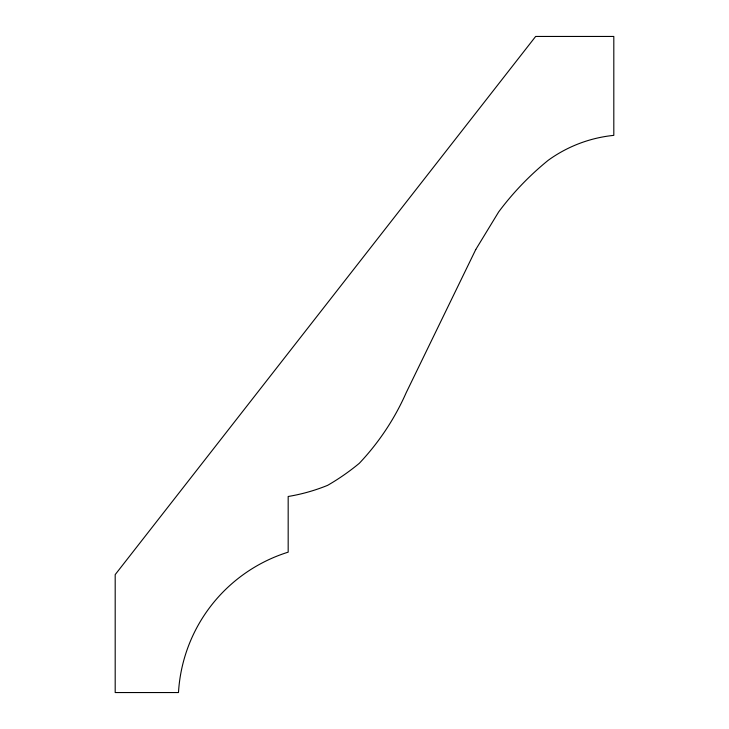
<?xml version="1.0" encoding="UTF-8"?>
<svg xmlns="http://www.w3.org/2000/svg" width="729" height="729" viewBox="0 0 729 729"><rect width="100%" height="100%" fill="white"/><g stroke="black" fill="none" stroke-linecap="round" stroke-linejoin="round"><path stroke-width="1.09" d="M475.773 249.509L406.144 392.803A248.99 248.99 0 0 1 359.306 463.307A229.152 229.152 0 0 1 327.649 485.332A184.802 184.802 0 0 1 288.174 496.485L288.174 552.154A156.726 156.726 0 0 0 178.487 692.55L115.191 692.55L115.191 574.625L535.651 36.45L613.809 36.45L613.809 135.366A134.829 134.829 0 0 0 548.235 160.28A287.955 287.955 0 0 0 498.682 211.902L475.773 249.509"/></g></svg>
